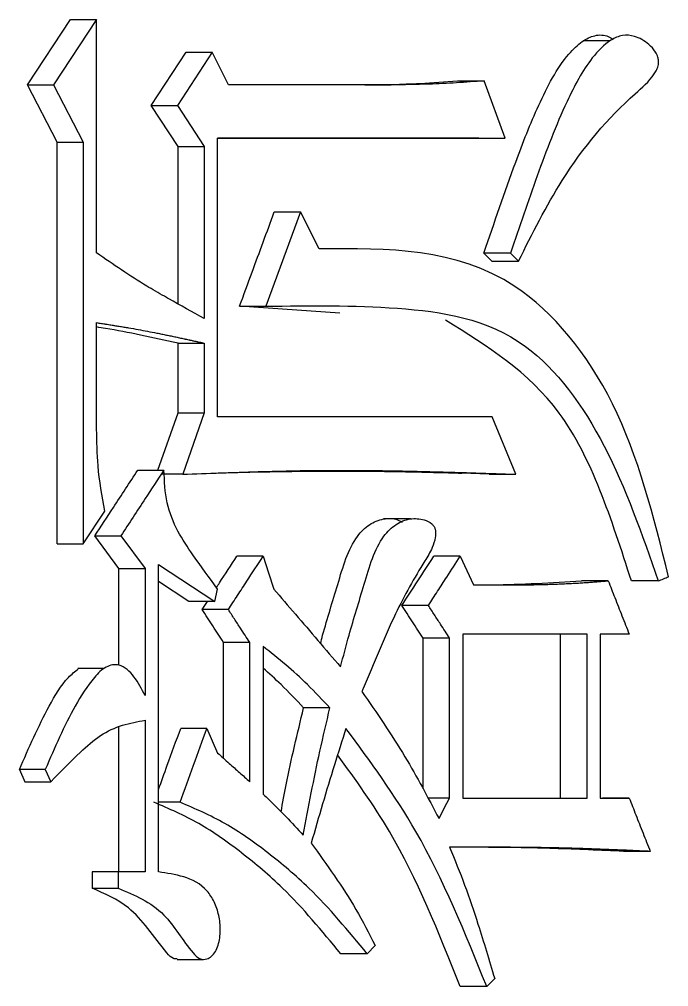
# Model space of a CAD drawing. Header units: millimetres. Extents: x 1890 to 4327, y 775 to 2498.
# Drawn here: x 3062.273 to 3063.986, y 1123.596 to 1126.149 of the extents above; entities that cross this region are included whole.
import ezdxf

# ---------------------------------------------------------------- set-up
doc = ezdxf.new("R2010")
doc.units = ezdxf.units.MM

msp = doc.modelspace()

# ---------------------------------------------------------------- linework, layer by layer
at = {"color": 7, "linetype": 'Continuous', "lineweight": 25}
for p, q in [((3062.2946, 1125.9763), (3062.4084, 1126.1494)), ((3062.4771, 1126.1494), (3062.3632, 1125.9763)), ((3062.4084, 1126.1494), (3062.4771, 1126.1494)), ((3062.4771, 1125.5328), (3062.4771, 1126.1494)), ((3063.8322, 1126.0927), (3063.7608, 1126.0927)), ((3062.6211, 1125.9222), (3062.713, 1126.0628)), ((3062.7821, 1126.0628), (3062.6901, 1125.9222)), ((3062.713, 1126.0628), (3062.7821, 1126.0628)), ((3062.8246, 1125.9763), (3062.7821, 1126.0628)), ((3063.4292, 1125.9871), (3063.4993, 1125.9871)), ((3063.5551, 1125.8357), (3063.4993, 1125.9871)), ((3062.2946, 1125.9763), (3062.3632, 1125.9763)), ((3062.3729, 1125.8249), (3062.2946, 1125.9763)), ((3062.3632, 1125.9763), (3062.4415, 1125.8249)), ((3063.2542, 1125.9763), (3062.8246, 1125.9763)), ((3063.1845, 1125.9763), (3063.2542, 1125.9763)), ((3062.6211, 1125.9222), (3062.6901, 1125.9222)), ((3062.6918, 1125.814), (3062.6211, 1125.9222)), ((3062.6901, 1125.9222), (3062.7609, 1125.814)), ((3062.7963, 1125.8357), (3063.5551, 1125.8357)), ((3062.7963, 1125.1001), (3062.7963, 1125.8357)), ((3063.485, 1125.8357), (3062.7963, 1125.8357)), ((3063.485, 1125.8357), (3063.5551, 1125.8357)), ((3062.3729, 1125.8249), (3062.4415, 1125.8249)), ((3062.3729, 1124.7648), (3062.3729, 1125.8249)), ((3062.6918, 1125.814), (3062.7609, 1125.814)), ((3062.6918, 1125.3982), (3062.6918, 1125.814)), ((3062.7609, 1125.814), (3062.7609, 1125.3597)), ((3063.0151, 1125.641), (3062.9235, 1125.3922)), ((3062.9457, 1125.641), (3063.0151, 1125.641)), ((3063.0644, 1125.5436), (3063.0151, 1125.641)), ((3063.5691, 1125.5327), (3063.499, 1125.5327)), ((3063.5199, 1125.5111), (3063.59, 1125.5111)), ((3063.1184, 1125.3742), (3062.8541, 1125.3922)), ((3062.8541, 1125.3922), (3062.9235, 1125.3922)), ((3062.4771, 1125.0676), (3062.4771, 1125.3489)), ((3062.6918, 1125.2948), (3062.7609, 1125.2948)), ((3062.6918, 1125.1109), (3062.6918, 1125.2948)), ((3062.7609, 1125.2948), (3062.7609, 1125.1109)), ((3062.639, 1124.9595), (3062.6918, 1125.1109)), ((3062.6918, 1125.1109), (3062.7609, 1125.1109)), ((3062.7609, 1125.1109), (3062.7043, 1124.9487)), ((3063.5202, 1125.1001), (3062.7963, 1125.1001)), ((3063.583, 1124.9487), (3063.5202, 1125.1001)), ((3062.5857, 1124.9595), (3062.6547, 1124.9595)), ((3062.7043, 1124.9487), (3062.6475, 1124.9487)), ((3063.5129, 1124.9487), (3063.4401, 1124.9514)), ((3063.5129, 1124.9487), (3063.583, 1124.9487)), ((3062.4415, 1124.7648), (3062.4984, 1124.8513)), ((3063.305, 1124.8309), (3063.2344, 1124.8309)), ((3062.4723, 1124.7864), (3062.5411, 1124.7864)), ((3062.5361, 1124.6999), (3062.4723, 1124.7864)), ((3062.5411, 1124.7864), (3062.605, 1124.6999)), ((3062.3729, 1124.7648), (3062.4415, 1124.7648)), ((3062.9164, 1124.7323), (3062.8471, 1124.7323)), ((3063.4363, 1124.7323), (3063.3664, 1124.7323)), ((3062.6405, 1124.7107), (3062.7892, 1124.6133)), ((3062.5361, 1124.6999), (3062.605, 1124.6999)), ((3062.5361, 1124.4446), (3062.5361, 1124.6999)), ((3062.605, 1124.6999), (3062.605, 1124.3645)), ((3062.7201, 1124.6133), (3062.6405, 1124.6655)), ((3063.8267, 1124.6674), (3063.7562, 1124.6674)), ((3062.7892, 1124.6133), (3062.7963, 1124.6458)), ((3062.7892, 1124.6133), (3062.7201, 1124.6133)), ((3062.7554, 1124.5917), (3062.7695, 1124.6133)), ((3062.8246, 1124.5917), (3062.7554, 1124.5917)), ((3063.3524, 1124.6025), (3063.2825, 1124.6025)), ((3062.8811, 1124.5051), (3062.8118, 1124.5051)), ((3062.8118, 1124.1992), (3062.8118, 1124.5051)), ((3062.8811, 1124.1374), (3062.8811, 1124.5051)), ((3063.4084, 1124.516), (3063.3384, 1124.516)), ((3063.3384, 1124.1188), (3063.3384, 1124.516)), ((3063.4084, 1124.0941), (3063.4084, 1124.516)), ((3063.7711, 1124.5268), (3063.4433, 1124.5268)), ((3063.4433, 1124.5268), (3063.4433, 1124.0941)), ((3063.7006, 1124.0941), (3063.7007, 1124.5268)), ((3063.7711, 1124.0941), (3063.7711, 1124.5268)), ((3063.8822, 1124.5268), (3063.8058, 1124.5268)), ((3063.8058, 1124.5268), (3063.8058, 1124.0941)), ((3062.9164, 1124.4943), (3062.9164, 1124.1049)), ((3062.4967, 1124.4362), (3062.4279, 1124.4362)), ((3063.0926, 1124.3321), (3063.0231, 1124.3321)), ((3062.605, 1124.2996), (3062.605, 1123.8994)), ((3062.5361, 1123.8994), (3062.5361, 1124.2818)), ((3062.768, 1124.278), (3062.6989, 1124.278)), ((3062.3418, 1124.1698), (3062.2733, 1124.1698)), ((3062.2733, 1124.1698), (3062.2875, 1124.1374)), ((3062.3418, 1124.1698), (3062.3561, 1124.1374)), ((3062.2875, 1124.1374), (3062.3561, 1124.1374)), ((3063.4084, 1124.0941), (3063.3516, 1124.0941)), ((3063.4433, 1124.0941), (3063.7711, 1124.0941)), ((3063.4433, 1124.0941), (3063.7006, 1124.0941)), ((3063.7006, 1124.0941), (3063.7711, 1124.0941)), ((3063.8058, 1124.0941), (3063.8822, 1124.0941)), ((3063.8058, 1124.0941), (3063.8116, 1124.0941)), ((3063.8822, 1124.0941), (3063.8116, 1124.0941)), ((3063.9377, 1123.9535), (3063.867, 1123.9535)), ((3062.534, 1123.8994), (3062.4652, 1123.8994)), ((3062.4652, 1123.8994), (3062.4652, 1123.8561)), ((3062.534, 1123.8994), (3062.534, 1123.8561)), ((3062.605, 1123.8994), (3062.534, 1123.8994)), ((3062.4652, 1123.8561), (3062.534, 1123.8561)), ((3063.191, 1123.683), (3063.2121, 1123.7047)), ((3062.6898, 1123.6684), (3062.7593, 1123.6684)), ((3063.5062, 1123.5965), (3063.5272, 1123.6181)), ((3063.5062, 1123.5965), (3063.4362, 1123.5965))]:
    msp.add_line(p, q, dxfattribs=at)
at = {"color": 7, "linetype": 'Continuous', "lineweight": 25, "flags": 128}
for points in [[(3062.4415, 1125.8249), (3062.4415, 1125.4045), (3062.4415, 1124.7648)], [(3063.5199, 1125.5111), (3063.5145, 1125.5166), (3063.5092, 1125.5221), (3063.499, 1125.5327)], [(3063.5691, 1125.5327), (3063.5796, 1125.5219), (3063.59, 1125.5111)], [(3062.9164, 1124.7323), (3062.9305, 1124.689), (3062.9446, 1124.6458)], [(3063.4363, 1124.7323), (3063.4538, 1124.6945), (3063.4713, 1124.6566)], [(3062.6405, 1123.8994), (3062.6405, 1124.305), (3062.6405, 1124.7107)], [(3063.9585, 1124.6674), (3063.9297, 1124.6674), (3063.9088, 1124.6674), (3063.8878, 1124.6674)], [(3062.768, 1124.278), (3062.7821, 1124.2455), (3062.7963, 1124.2131)], [(3063.3804, 1124.04), (3063.3944, 1124.0671), (3063.4084, 1124.0941)], [(3062.6972, 1124.0833), (3062.6797, 1124.0833), (3062.6623, 1124.0833), (3062.6405, 1124.0833)], [(3063.191, 1123.683), (3063.1656, 1123.683), (3063.1435, 1123.683), (3063.1214, 1123.683)]]:
    msp.add_lwpolyline(points, dxfattribs=at)
at = {"color": 7, "linetype": 'Continuous', "lineweight": 25}
for points, knots in [([(3063.499, 1125.5327), (3063.5262, 1125.6131), (3063.5711, 1125.7457), (3063.6413, 1125.9248), (3063.6995, 1126.0367), (3063.7554, 1126.0914), (3063.7912, 1126.1091), (3063.8205, 1126.109), (3063.8353, 1126.0992), (3063.8394, 1126.0964)], [0, 0, 0, 0, 0.336148, 0.554502, 0.775219, 0.850857, 0.913151, 0.975906, 1, 1, 1, 1]), ([(3063.59, 1125.5111), (3063.6267, 1125.5841), (3063.7121, 1125.7543), (3063.8421, 1125.9085), (3063.9372, 1125.9864), (3063.9552, 1126.0165), (3063.9594, 1126.0286), (3063.96, 1126.0403), (3063.9574, 1126.0518), (3063.9494, 1126.0676), (3063.9293, 1126.089), (3063.8995, 1126.1061), (3063.8641, 1126.1095), (3063.8245, 1126.0917), (3063.7706, 1126.0366), (3063.7053, 1125.9131), (3063.6382, 1125.7368), (3063.5922, 1125.6009), (3063.5692, 1125.5327)], [0, 0, 0, 0, 0.163054, 0.380102, 0.433894, 0.442949, 0.452088, 0.458006, 0.463913, 0.473847, 0.492962, 0.528393, 0.555625, 0.58285, 0.633845, 0.724478, 0.861928, 1, 1, 1, 1]), ([(3063.1845, 1125.9763), (3063.2088, 1125.9766), (3063.2575, 1125.9772), (3063.3392, 1125.9805), (3063.3963, 1125.9847), (3063.4292, 1125.9871)], [0, 0, 0, 0, 0.297859, 0.595729, 1, 1, 1, 1]), ([(3063.4993, 1125.9871), (3063.475, 1125.9853), (3063.4266, 1125.9815), (3063.3449, 1125.9776), (3063.2874, 1125.9768), (3063.2542, 1125.9763)], [0, 0, 0, 0, 0.29749, 0.594994, 1, 1, 1, 1]), ([(3062.8541, 1125.3922), (3062.8652, 1125.4221), (3062.886, 1125.4786), (3062.9165, 1125.5615), (3062.936, 1125.6145), (3062.9457, 1125.641)], [0, 0, 0, 0, 0.361499, 0.68075, 1, 1, 1, 1]), ([(3062.7609, 1125.3597), (3062.7297, 1125.3769), (3062.6946, 1125.3963), (3062.6441, 1125.4251), (3062.5797, 1125.4621), (3062.5209, 1125.5026), (3062.4771, 1125.5328)], [0, 0, 0, 0, 0.325176, 0.365823, 0.528414, 1, 1, 1, 1]), ([(3063.9862, 1124.6782), (3063.9463, 1124.8376), (3063.8687, 1125.148), (3063.5434, 1125.5479), (3063.2448, 1125.5452), (3063.0644, 1125.5436)], [0, 0, 0, 0, 0.294377, 0.5735664, 1, 1, 1, 1]), ([(3062.9235, 1125.3922), (3063.0386, 1125.3937), (3063.2687, 1125.3969), (3063.6049, 1125.345), (3063.833, 1125.0297), (3063.9161, 1124.7898), (3063.9585, 1124.6674)], [0, 0, 0, 0, 0.273656, 0.546764, 0.768873, 1, 1, 1, 1]), ([(3062.4771, 1125.3489), (3062.4792, 1125.3486), (3062.4834, 1125.3479), (3062.4886, 1125.3471), (3062.4938, 1125.3463), (3062.498, 1125.3456), (3062.5022, 1125.345), (3062.5063, 1125.3443), (3062.5105, 1125.3436), (3062.5157, 1125.3428), (3062.5199, 1125.3421), (3062.5251, 1125.3413), (3062.5303, 1125.3404), (3062.5366, 1125.3394), (3062.5428, 1125.3384), (3062.5491, 1125.3374), (3062.5553, 1125.3363), (3062.5678, 1125.3342), (3062.5949, 1125.3294), (3062.6219, 1125.3242), (3062.6426, 1125.3201), (3062.6509, 1125.3184), (3062.6592, 1125.3167), (3062.6696, 1125.3146), (3062.6779, 1125.3128), (3062.6861, 1125.3111), (3062.6923, 1125.3097), (3062.6975, 1125.3086), (3062.7027, 1125.3075), (3062.7068, 1125.3066), (3062.711, 1125.3057), (3062.7151, 1125.3048), (3062.7192, 1125.3039), (3062.7244, 1125.3028), (3062.7285, 1125.3019), (3062.7337, 1125.3008), (3062.7378, 1125.2999), (3062.742, 1125.299), (3062.7461, 1125.2981), (3062.7502, 1125.2972), (3062.7555, 1125.296), (3062.7587, 1125.2953), (3062.7609, 1125.2948)], [0, 0, 0, 0, 0.021952, 0.043903, 0.054879, 0.07683, 0.087806, 0.098782, 0.120733, 0.131709, 0.15366, 0.164636, 0.186587, 0.208539, 0.23049, 0.252442, 0.274393, 0.296345, 0.384151, 0.559767, 0.581718, 0.60367, 0.647573, 0.669524, 0.713427, 0.735378, 0.75733, 0.779281, 0.790257, 0.812208, 0.823184, 0.83416, 0.856111, 0.867087, 0.889038, 0.900014, 0.921966, 0.932941, 0.943917, 0.965868, 0.976844, 1, 1, 1, 1]), ([(3063.8878, 1124.6674), (3063.8354, 1124.8307), (3063.7336, 1125.1474), (3063.5074, 1125.2873), (3063.3978, 1125.3551)], [0, 0, 0, 0, 0.515406, 1, 1, 1, 1]), ([(3062.6918, 1125.2948), (3062.6587, 1125.3021), (3062.5952, 1125.3161), (3062.5235, 1125.3298), (3062.485, 1125.3362), (3062.4771, 1125.3375)], [0, 0, 0, 0, 0.463687, 0.891018, 1, 1, 1, 1]), ([(3062.4984, 1124.8513), (3062.4914, 1124.8911), (3062.4787, 1124.9622), (3062.4776, 1125.0354), (3062.4771, 1125.0676)], [0, 0, 0, 0, 0.558835, 1, 1, 1, 1]), ([(3062.4723, 1124.7864), (3062.4886, 1124.8114), (3062.5158, 1124.8527), (3062.5535, 1124.9104), (3062.575, 1124.9431), (3062.5857, 1124.9595)], [0, 0, 0, 0, 0.432882, 0.716441, 1, 1, 1, 1]), ([(3062.6546, 1124.9595), (3062.6383, 1124.9345), (3062.6112, 1124.8932), (3062.5733, 1124.8355), (3062.5518, 1124.8028), (3062.5411, 1124.7864)], [0, 0, 0, 0, 0.432629, 0.716314, 1, 1, 1, 1]), ([(3062.7963, 1124.6458), (3062.7744, 1124.6757), (3062.7382, 1124.725), (3062.6897, 1124.797), (3062.6586, 1124.8728), (3062.656, 1124.9303), (3062.6547, 1124.9595)], [0, 0, 0, 0, 0.334385, 0.552202, 0.773272, 1, 1, 1, 1]), ([(3062.7043, 1124.9487), (3062.7705, 1124.9512), (3062.903, 1124.9564), (3063.0514, 1124.9593), (3063.1358, 1124.9591), (3063.1564, 1124.959), (3063.1626, 1124.959), (3063.1687, 1124.9589), (3063.1749, 1124.9589), (3063.1811, 1124.9589), (3063.1893, 1124.9588), (3063.1975, 1124.9587), (3063.2057, 1124.9586), (3063.2119, 1124.9585), (3063.2181, 1124.9585), (3063.2242, 1124.9584), (3063.2304, 1124.9583), (3063.2365, 1124.9582), (3063.2448, 1124.9581), (3063.253, 1124.9579), (3063.2612, 1124.9578), (3063.2673, 1124.9577), (3063.2735, 1124.9576), (3063.2797, 1124.9575), (3063.2858, 1124.9573), (3063.292, 1124.9572), (3063.2981, 1124.9571), (3063.3043, 1124.957), (3063.3125, 1124.9568), (3063.3207, 1124.9566), (3063.3289, 1124.9564), (3063.335, 1124.9562), (3063.3412, 1124.9561), (3063.3473, 1124.9559), (3063.3535, 1124.9558), (3063.3596, 1124.9556), (3063.3678, 1124.9554), (3063.376, 1124.9552), (3063.3842, 1124.955), (3063.3904, 1124.9548), (3063.3965, 1124.9546), (3063.4026, 1124.9545), (3063.4088, 1124.9543), (3063.4149, 1124.9541), (3063.4211, 1124.9539), (3063.4272, 1124.9537), (3063.4354, 1124.9535), (3063.4436, 1124.9532), (3063.4518, 1124.953), (3063.4579, 1124.9528), (3063.464, 1124.9526), (3063.4702, 1124.9524), (3063.4763, 1124.9522), (3063.4824, 1124.952), (3063.4906, 1124.9517), (3063.4988, 1124.9515), (3063.507, 1124.9512), (3063.5131, 1124.951), (3063.5192, 1124.9508), (3063.5254, 1124.9506), (3063.5315, 1124.9504), (3063.5376, 1124.9502), (3063.5437, 1124.95), (3063.5519, 1124.9497), (3063.5601, 1124.9494), (3063.5682, 1124.9492), (3063.5752, 1124.9489), (3063.5801, 1124.9488), (3063.583, 1124.9487)], [0, 0, 0, 0, 0.22469, 0.449389, 0.505561, 0.512583, 0.519604, 0.526626, 0.533648, 0.540669, 0.547691, 0.561734, 0.568755, 0.575777, 0.582798, 0.58982, 0.596841, 0.603863, 0.610884, 0.624928, 0.631949, 0.638971, 0.645992, 0.653014, 0.660035, 0.667057, 0.674078, 0.6811, 0.688121, 0.702165, 0.709186, 0.716208, 0.723229, 0.730251, 0.737272, 0.744294, 0.751315, 0.765358, 0.77238, 0.779401, 0.786423, 0.793445, 0.800466, 0.807488, 0.814509, 0.821531, 0.828552, 0.842595, 0.849617, 0.856638, 0.86366, 0.870682, 0.877703, 0.884725, 0.891746, 0.905789, 0.912811, 0.919832, 0.926854, 0.933875, 0.940897, 0.947918, 0.95494, 0.961962, 0.976005, 0.983026, 0.990048, 1, 1, 1, 1]), ([(3062.7931, 1124.952), (3062.8065, 1124.9525), (3062.8829, 1124.9549), (3063.0984, 1124.9587), (3063.2833, 1124.9559), (3063.3848, 1124.9534), (3063.4247, 1124.9522), (3063.4399, 1124.9517), (3063.4401, 1124.9517), (3063.4402, 1124.9517)], [0, 0, 0, 0, 0.091246, 0.521297, 0.77416, 0.895412, 0.961125, 0.976415, 1, 1, 1, 1]), ([(3063.0677, 1124.5022), (3063.0696, 1124.5094), (3063.0835, 1124.5621), (3063.1135, 1124.6566), (3063.1451, 1124.7688), (3063.1961, 1124.8185), (3063.233, 1124.8331), (3063.2635, 1124.833), (3063.279, 1124.8245), (3063.283, 1124.8223)], [0, 0, 0, 0, 0.046643, 0.342403, 0.639171, 0.748921, 0.858405, 0.963449, 1, 1, 1, 1]), ([(3063.1207, 1124.4403), (3063.128, 1124.4682), (3063.1473, 1124.5419), (3063.1831, 1124.6568), (3063.215, 1124.7693), (3063.2661, 1124.8187), (3063.3036, 1124.8338), (3063.3363, 1124.8311), (3063.3579, 1124.8224), (3063.3671, 1124.812), (3063.3706, 1124.8041), (3063.372, 1124.7938), (3063.3702, 1124.7767), (3063.3614, 1124.7497), (3063.3217, 1124.6871), (3063.2554, 1124.5684), (3063.2074, 1124.4466), (3063.1781, 1124.378), (3063.1769, 1124.3754)], [0, 0, 0, 0, 0.080829, 0.213073, 0.345773, 0.395058, 0.444233, 0.491132, 0.518332, 0.527917, 0.53551, 0.543103, 0.555865, 0.581938, 0.622671, 0.782526, 0.991638, 1, 1, 1, 1]), ([(3062.7933, 1124.6499), (3062.796, 1124.6539), (3062.8139, 1124.6814), (3062.8318, 1124.7089), (3062.8471, 1124.7323)], [0, 0, 0, 0, 0.147167, 1, 1, 1, 1]), ([(3062.8246, 1124.5917), (3062.8327, 1124.6042), (3062.849, 1124.6291), (3062.8796, 1124.676), (3062.9021, 1124.7104), (3062.9164, 1124.7323)], [0, 0, 0, 0, 0.2662424, 0.5324848, 1, 1, 1, 1]), ([(3063.2825, 1124.6025), (3063.2965, 1124.6241), (3063.3244, 1124.6674), (3063.3524, 1124.7107), (3063.3664, 1124.7323)], [0, 0, 0, 0, 0.5, 1, 1, 1, 1]), ([(3063.3524, 1124.6025), (3063.3604, 1124.615), (3063.3766, 1124.6399), (3063.4046, 1124.6832), (3063.4245, 1124.714), (3063.4363, 1124.7323)], [0, 0, 0, 0, 0.288429, 0.576858, 1, 1, 1, 1]), ([(3063.4712, 1124.6569), (3063.4874, 1124.6569), (3063.5431, 1124.657), (3063.6382, 1124.6602), (3063.7168, 1124.665), (3063.7562, 1124.6674)], [0, 0, 0, 0, 0.1701659, 0.5850026, 1, 1, 1, 1]), ([(3063.4713, 1124.6566), (3063.5108, 1124.6565), (3063.5528, 1124.6564), (3063.5972, 1124.6569), (3063.6046, 1124.657), (3063.612, 1124.6571), (3063.6194, 1124.6572), (3063.6256, 1124.6573), (3063.6317, 1124.6574), (3063.6367, 1124.6575), (3063.6428, 1124.6576), (3063.649, 1124.6578), (3063.6589, 1124.658), (3063.6687, 1124.6583), (3063.6786, 1124.6586), (3063.6859, 1124.6588), (3063.6933, 1124.6591), (3063.7032, 1124.6595), (3063.7118, 1124.6599), (3063.7204, 1124.6603), (3063.7253, 1124.6605), (3063.7314, 1124.6608), (3063.7376, 1124.6612), (3063.7474, 1124.6617), (3063.7573, 1124.6623), (3063.7695, 1124.6632), (3063.7794, 1124.6638), (3063.7916, 1124.6647), (3063.8014, 1124.6655), (3063.8139, 1124.6664), (3063.8215, 1124.667), (3063.8267, 1124.6674)], [0, 0, 0, 0, 0.332695, 0.353489, 0.374282, 0.395075, 0.415869, 0.436662, 0.447059, 0.467852, 0.478249, 0.499042, 0.519836, 0.561423, 0.582216, 0.603009, 0.623803, 0.644596, 0.686183, 0.69658, 0.717373, 0.72777, 0.748563, 0.769356, 0.810943, 0.831737, 0.873323, 0.894117, 0.935704, 0.956497, 1, 1, 1, 1]), ([(3063.8267, 1124.6674), (3063.8325, 1124.6527), (3063.8446, 1124.6219), (3063.8631, 1124.575), (3063.8758, 1124.5429), (3063.8822, 1124.5268)], [0, 0, 0, 0, 0.313727, 0.656864, 1, 1, 1, 1]), ([(3063.9585, 1124.6674), (3063.9631, 1124.6692), (3063.9723, 1124.6728), (3063.9815, 1124.6764), (3063.9862, 1124.6782)], [0, 0, 0, 0, 0.499988, 1, 1, 1, 1]), ([(3062.9446, 1124.6458), (3062.9635, 1124.6237), (3063.0024, 1124.5785), (3063.0611, 1124.51), (3063.1008, 1124.4635), (3063.1207, 1124.4403)], [0, 0, 0, 0, 0.321741, 0.660871, 1, 1, 1, 1]), ([(3062.8118, 1124.5051), (3062.8024, 1124.5196), (3062.7836, 1124.5484), (3062.7648, 1124.5773), (3062.7554, 1124.5917)], [0, 0, 0, 0, 0.500002, 1, 1, 1, 1]), ([(3062.8811, 1124.5051), (3062.8729, 1124.5176), (3062.8594, 1124.5383), (3062.8406, 1124.5671), (3062.8299, 1124.5835), (3062.8246, 1124.5917)], [0, 0, 0, 0, 0.4326487, 0.7163239, 1, 1, 1, 1]), ([(3063.3384, 1124.516), (3063.3291, 1124.5304), (3063.3105, 1124.5592), (3063.2918, 1124.5881), (3063.2825, 1124.6025)], [0, 0, 0, 0, 0.500002, 1, 1, 1, 1]), ([(3063.4084, 1124.516), (3063.4003, 1124.5284), (3063.3869, 1124.5491), (3063.3682, 1124.578), (3063.3577, 1124.5943), (3063.3524, 1124.6025)], [0, 0, 0, 0, 0.432649, 0.716324, 1, 1, 1, 1]), ([(3063.0926, 1124.3321), (3063.073, 1124.3529), (3063.0353, 1124.3931), (3062.9763, 1124.4471), (3062.9364, 1124.4786), (3062.9164, 1124.4943)], [0, 0, 0, 0, 0.349925, 0.674457, 1, 1, 1, 1]), ([(3062.2733, 1124.1698), (3062.2982, 1124.2265), (3062.336, 1124.3123), (3062.3895, 1124.4034), (3062.4199, 1124.4283), (3062.4288, 1124.4356)], [0, 0, 0, 0, 0.5781639, 0.8758527, 1, 1, 1, 1]), ([(3062.605, 1124.3645), (3062.596, 1124.3819), (3062.5785, 1124.4159), (3062.5412, 1124.4505), (3062.5002, 1124.4433), (3062.4604, 1124.4028), (3062.4039, 1124.3141), (3062.3665, 1124.2272), (3062.3418, 1124.1698)], [0, 0, 0, 0, 0.121784, 0.238894, 0.329996, 0.425945, 0.621085, 1, 1, 1, 1]), ([(3063.0231, 1124.3321), (3063.0035, 1124.3531), (3062.9691, 1124.3902), (3062.9323, 1124.4229), (3062.9164, 1124.4371)], [0, 0, 0, 0, 0.56596, 1, 1, 1, 1]), ([(3063.1769, 1124.3754), (3063.2158, 1124.3191), (3063.2718, 1124.2382), (3063.3368, 1124.1229), (3063.3658, 1124.0676), (3063.3804, 1124.04)], [0, 0, 0, 0, 0.532376, 0.766064, 1, 1, 1, 1]), ([(3062.9639, 1124.0579), (3062.968, 1124.0817), (3062.9782, 1124.14), (3062.999, 1124.2311), (3063.015, 1124.2984), (3063.0231, 1124.3321)], [0, 0, 0, 0, 0.256892, 0.628328, 1, 1, 1, 1]), ([(3063.0222, 1123.9967), (3063.0361, 1124.0708), (3063.0573, 1124.1835), (3063.0836, 1124.2941), (3063.0926, 1124.3321)], [0, 0, 0, 0, 0.6569803, 1, 1, 1, 1]), ([(3062.3561, 1124.1374), (3062.3819, 1124.1639), (3062.4243, 1124.2073), (3062.4862, 1124.2619), (3062.5448, 1124.2888), (3062.585, 1124.296), (3062.605, 1124.2996)], [0, 0, 0, 0, 0.3446396, 0.5657566, 0.7835326, 1, 1, 1, 1]), ([(3062.6405, 1124.1172), (3062.6481, 1124.1383), (3062.6676, 1124.1919), (3062.6871, 1124.2455), (3062.6989, 1124.278)], [0, 0, 0, 0, 0.394634, 1, 1, 1, 1]), ([(3062.6972, 1124.0833), (3062.709, 1124.1157), (3062.7326, 1124.1806), (3062.7562, 1124.2455), (3062.768, 1124.278)], [0, 0, 0, 0, 0.5, 1, 1, 1, 1]), ([(3063.1348, 1124.278), (3063.1246, 1124.2459), (3063.1036, 1124.1797), (3063.073, 1124.0788), (3063.0532, 1124.0097), (3063.0433, 1123.9751)], [0, 0, 0, 0, 0.320379, 0.660141, 1, 1, 1, 1]), ([(3063.5062, 1123.5965), (3063.449, 1123.7382), (3063.3475, 1123.9894), (3063.1994, 1124.1904), (3063.1348, 1124.278)], [0, 0, 0, 0, 0.56421, 1, 1, 1, 1]), ([(3062.7963, 1124.2131), (3062.8065, 1124.204), (3062.8257, 1124.1868), (3062.854, 1124.1615), (3062.8721, 1124.1454), (3062.8811, 1124.1374)], [0, 0, 0, 0, 0.361282, 0.680641, 1, 1, 1, 1]), ([(3063.4361, 1123.5965), (3063.3796, 1123.7389), (3063.2906, 1123.963), (3063.1602, 1124.1425), (3063.1127, 1124.2079)], [0, 0, 0, 0, 0.635566, 1, 1, 1, 1]), ([(3062.9164, 1124.1049), (3062.9265, 1124.0951), (3062.9466, 1124.0754), (3062.9821, 1124.0398), (3063.007, 1124.013), (3063.0222, 1123.9967)], [0, 0, 0, 0, 0.280921, 0.561854, 1, 1, 1, 1]), ([(3063.8822, 1124.0941), (3063.888, 1124.0794), (3063.9001, 1124.0486), (3063.9186, 1124.0017), (3063.9313, 1123.9696), (3063.9377, 1123.9535)], [0, 0, 0, 0, 0.313727, 0.656864, 1, 1, 1, 1]), ([(3063.1214, 1123.683), (3063.0715, 1123.7436), (3062.9898, 1123.8428), (3062.8607, 1123.9508), (3062.7483, 1124.0311), (3062.6681, 1124.0659), (3062.6281, 1124.0833)], [0, 0, 0, 0, 0.34442, 0.564747, 0.783429, 1, 1, 1, 1]), ([(3063.191, 1123.683), (3063.1411, 1123.7436), (3063.0593, 1123.8428), (3062.93, 1123.9508), (3062.8175, 1124.0311), (3062.7371, 1124.0659), (3062.6972, 1124.0833)], [0, 0, 0, 0, 0.34436, 0.564684, 0.783385, 1, 1, 1, 1]), ([(3063.0433, 1123.9751), (3063.0639, 1123.9465), (3063.1045, 1123.89), (3063.1626, 1123.8015), (3063.1955, 1123.737), (3063.2121, 1123.7047)], [0, 0, 0, 0, 0.3384511, 0.6681197, 1, 1, 1, 1]), ([(3063.9377, 1123.9535), (3063.93, 1123.9538), (3063.9147, 1123.9545), (3063.8956, 1123.9553), (3063.8803, 1123.956), (3063.8688, 1123.9565), (3063.8592, 1123.9569), (3063.8496, 1123.9573), (3063.8362, 1123.9579), (3063.817, 1123.9586), (3063.7979, 1123.9593), (3063.7787, 1123.96), (3063.7633, 1123.9606), (3063.7441, 1123.9612), (3063.7288, 1123.9616), (3063.7096, 1123.9621), (3063.6942, 1123.9625), (3063.6788, 1123.9628), (3063.6634, 1123.9631), (3063.648, 1123.9634), (3063.6288, 1123.9636), (3063.6153, 1123.9638), (3063.6019, 1123.9639), (3063.5942, 1123.964), (3063.5845, 1123.9641), (3063.5768, 1123.9641), (3063.5691, 1123.9642), (3063.5614, 1123.9642), (3063.5537, 1123.9643), (3063.5441, 1123.9643), (3063.5364, 1123.9643), (3063.5267, 1123.9643), (3063.519, 1123.9644), (3063.5094, 1123.9644), (3063.5017, 1123.9644), (3063.4939, 1123.9644), (3063.4862, 1123.9644), (3063.4785, 1123.9644), (3063.4689, 1123.9644), (3063.4611, 1123.9644), (3063.4515, 1123.9644), (3063.4447, 1123.9643), (3063.4389, 1123.9643), (3063.4351, 1123.9643), (3063.4312, 1123.9643), (3063.4264, 1123.9643), (3063.4225, 1123.9643), (3063.4179, 1123.9643), (3063.4135, 1123.9643), (3063.4101, 1123.9643), (3063.4084, 1123.9643)], [0, 0, 0, 0, 0.043584, 0.087168, 0.10896, 0.130753, 0.152545, 0.163441, 0.185233, 0.228817, 0.272401, 0.294193, 0.337777, 0.35957, 0.403154, 0.424946, 0.46853, 0.490322, 0.512114, 0.555699, 0.577491, 0.621075, 0.631971, 0.653763, 0.664659, 0.686451, 0.697347, 0.708243, 0.730035, 0.740931, 0.762723, 0.773619, 0.795412, 0.806308, 0.8281, 0.838996, 0.849892, 0.871684, 0.88258, 0.904372, 0.915268, 0.93706, 0.942508, 0.947956, 0.958852, 0.9643, 0.975196, 0.980644, 0.990322, 1, 1, 1, 1]), ([(3063.4084, 1123.9643), (3063.4219, 1123.9313), (3063.449, 1123.8654), (3063.4878, 1123.7492), (3063.5128, 1123.6662), (3063.5272, 1123.6181)], [0, 0, 0, 0, 0.296607, 0.593255, 1, 1, 1, 1]), ([(3063.867, 1123.9535), (3063.8058, 1123.9563), (3063.6874, 1123.9617), (3063.5344, 1123.9644), (3063.4426, 1123.9643), (3063.4084, 1123.9642)], [0, 0, 0, 0, 0.402188, 0.777041, 1, 1, 1, 1]), ([(3062.534, 1123.8561), (3062.5771, 1123.8383), (3062.6551, 1123.8062), (3062.7082, 1123.7097), (3062.7477, 1123.6683), (3062.7664, 1123.6675), (3062.7807, 1123.6758), (3062.7912, 1123.6884), (3062.8006, 1123.7116), (3062.8048, 1123.7452), (3062.8007, 1123.7852), (3062.7883, 1123.821), (3062.7605, 1123.8643), (3062.7069, 1123.8897), (3062.6626, 1123.8961), (3062.6405, 1123.8994)], [0, 0, 0, 0, 0.230991, 0.417984, 0.453958, 0.487906, 0.511162, 0.535138, 0.560232, 0.612084, 0.662769, 0.713245, 0.762331, 0.881446, 1, 1, 1, 1]), ([(3062.6894, 1123.6702), (3062.6861, 1123.6701), (3062.6759, 1123.6696), (3062.6322, 1123.7216), (3062.5755, 1123.8094), (3062.4986, 1123.8419), (3062.4652, 1123.8561)], [0, 0, 0, 0, 0.036093, 0.112614, 0.614141, 1, 1, 1, 1])]:
    msp.add_open_spline(points, degree=3, knots=knots, dxfattribs=at)

doc.saveas('drawing.dxf')
